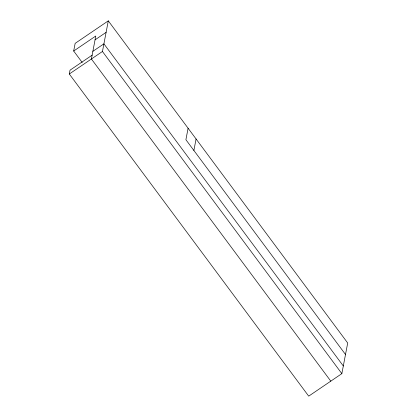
<?xml version="1.0" encoding="UTF-8"?>
<svg xmlns="http://www.w3.org/2000/svg" width="417" height="417" viewBox="0 0 417 417"><rect width="100%" height="100%" fill="white"/><g stroke="black" fill="none" stroke-linecap="round" stroke-linejoin="round"><path stroke-width="0.63" d="M82.212 62.487L73.689 51.02L75.149 43.358L108.295 20.85L347.695 342.998L341.851 373.642L308.705 396.15L69.305 74.002L70.035 70.171L92.131 55.164M69.305 74.002L102.452 51.489L108.295 20.85M188.093 128.233L185.904 139.726L345.5 354.492M193.884 150.464L196.073 138.97M73.689 51.02L95.785 36.013L91.401 58.995L330.801 381.143M95.055 39.844L106.106 32.338M92.866 51.333L103.911 43.832L343.311 365.98M102.452 51.489L341.851 373.642"/></g></svg>
